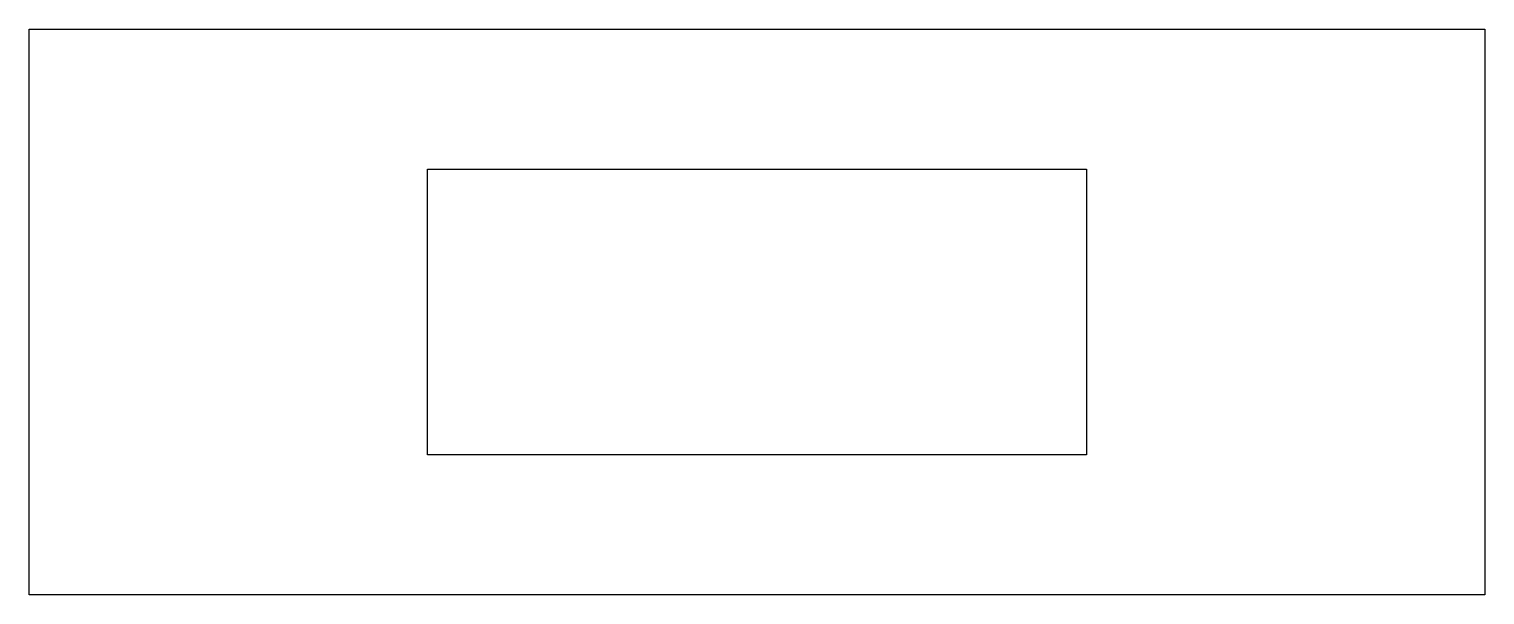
# Model space of a CAD drawing. Header units: millimetres. Extents: x 0 to 26.5, y 0 to 10.3.
import ezdxf

# ---------------------------------------------------------------- set-up
doc = ezdxf.new("R2010")
doc.units = ezdxf.units.MM
doc.layers.add('CUT', color=1, linetype='Continuous')

msp = doc.modelspace()

# ---------------------------------------------------------------- linework, layer by layer
at = {"layer": 'CUT'}
for points in [[(0, 0), (0, 10.3), (26.5, 10.3), (26.5, 0), (0, 0)], [(19.25, 7.75), (19.25, 2.55), (7.25, 2.55), (7.25, 7.75), (19.25, 7.75)]]:
    msp.add_lwpolyline(points, close=True, dxfattribs=at)

doc.saveas('drawing.dxf')
